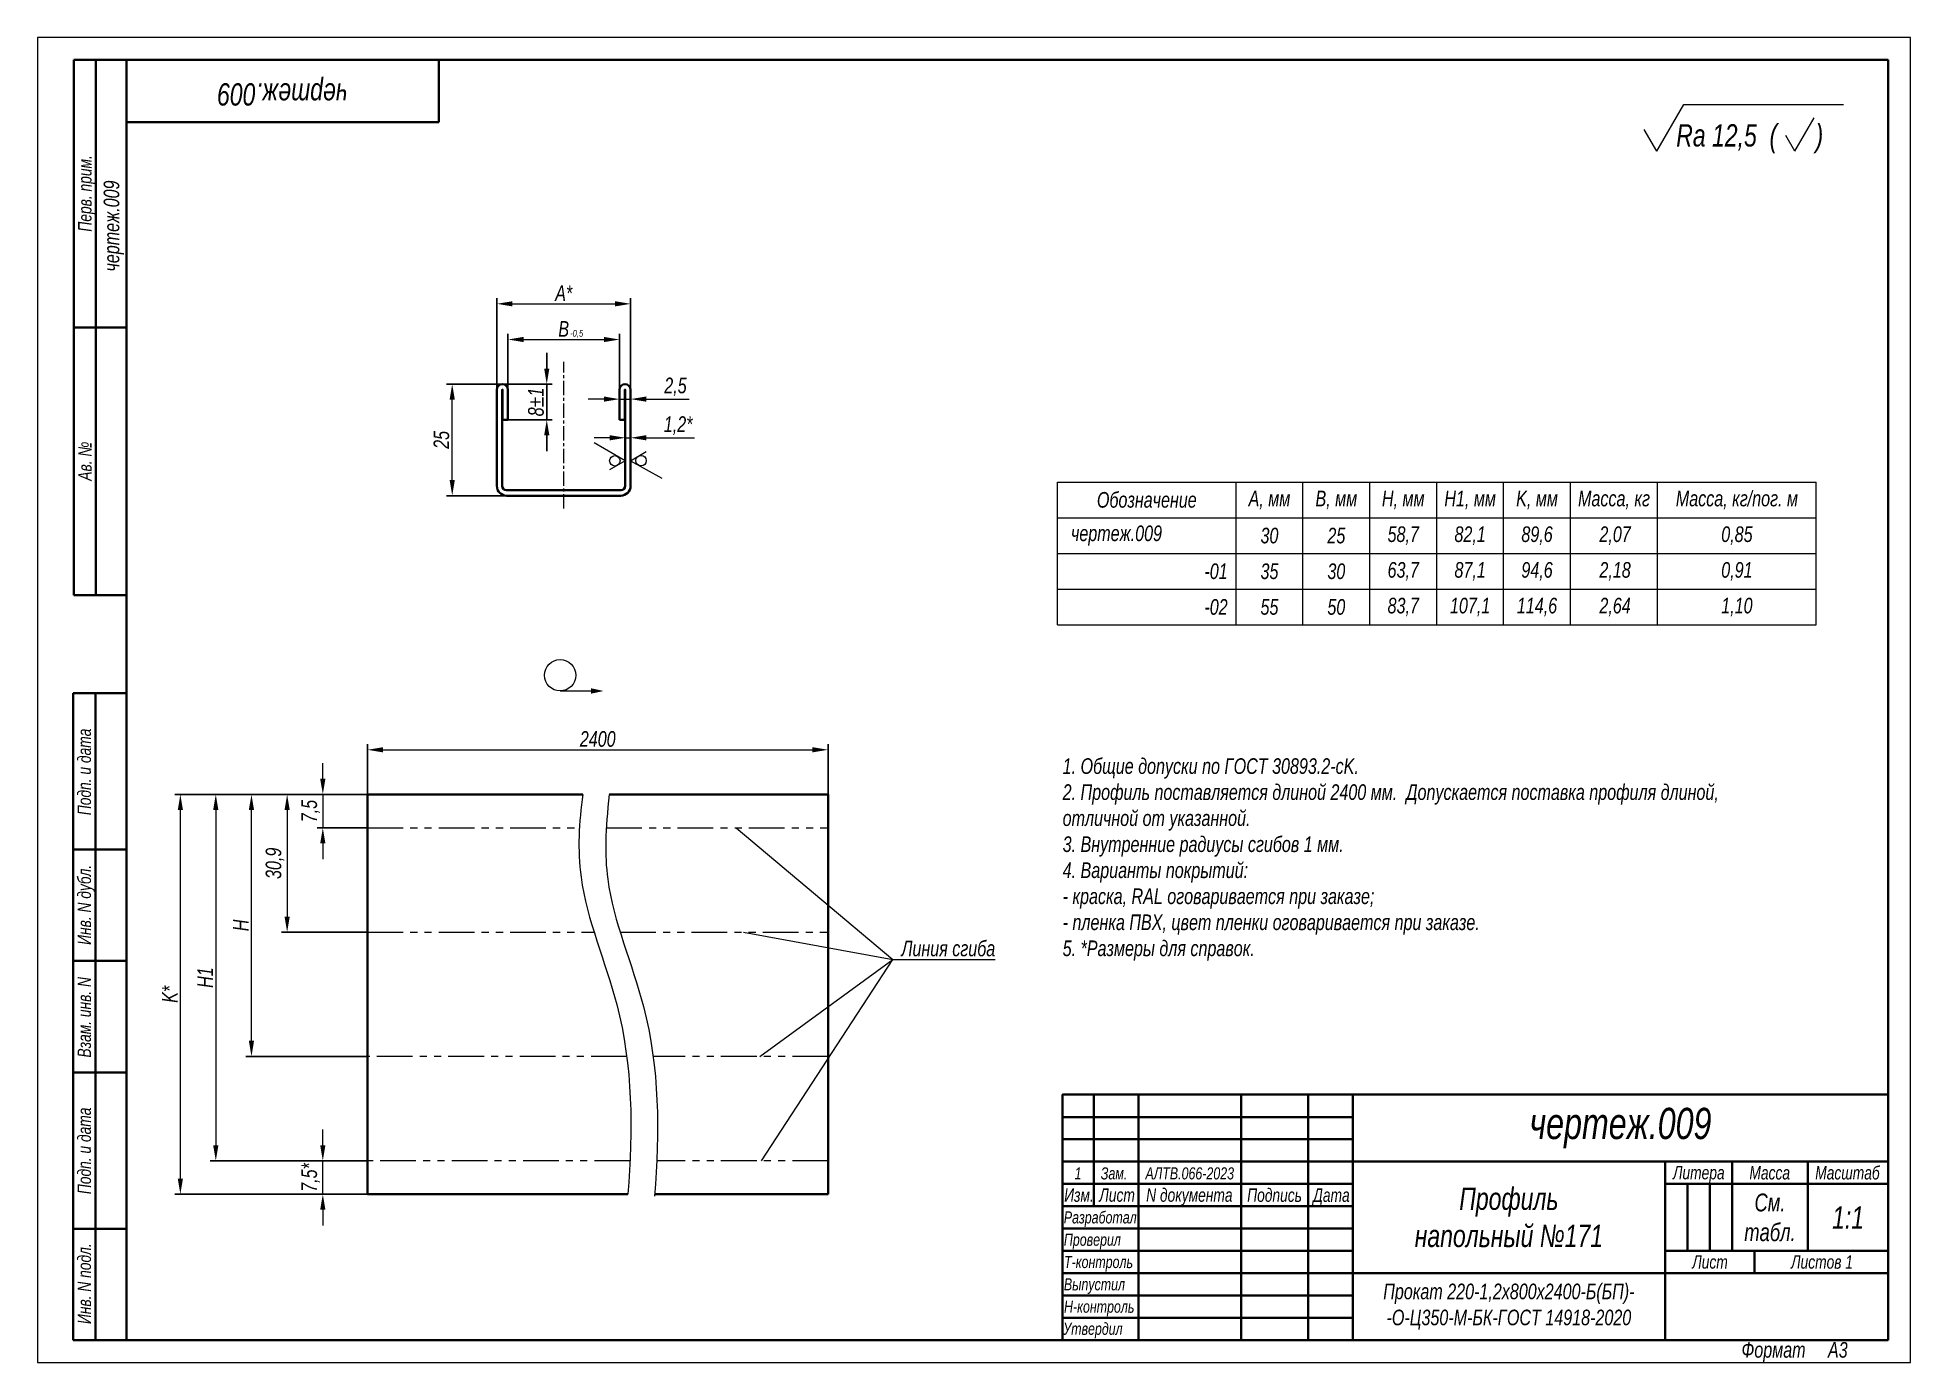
# Model space of a CAD drawing. Header units: millimetres. Extents: x 7413 to 7833, y -4593 to -4296.
import ezdxf

# ---------------------------------------------------------------- set-up
doc = ezdxf.new("R2010")
doc.units = ezdxf.units.MM
doc.linetypes.add('LT_04', pattern=[20.32, 12.7, -2.54, 2.54, -2.54])
doc.linetypes.add('LT_05', pattern=[20, 10, -2, 2, -2, 2, -2])
for name, color, linetype, lineweight in [('Layer_02', 5, 'LT_05', 13), ('Layer_03', 7, 'Continuous', 35), ('Layer_04', 7, 'Continuous', 40), ('Layer_06', 5, 'Continuous', 13), ('Layer_07', 1, 'Continuous', 15), ('Layer_08', 6, 'Continuous', 15), ('Layer_09', 1, 'LT_04', 15)]:
    doc.layers.add(name, color=color, linetype=linetype, lineweight=lineweight)
doc.styles.add('Style_01', font='ARIALNI.TTF', dxfattribs={"width": 0.9, "height": 3.5})
doc.styles.add('Style_02', font='ARIALNI.TTF', dxfattribs={"width": 0.9, "height": 7})
doc.dimstyles.new('DimStyle_03', dxfattribs={"dimtxt": 3.5, "dimasz": 2.5, "dimexe": 1.25, "dimexo": 0, "dimtad": 1, "dimdec": 1, "dimlfac": 2, "dimtxsty": 'Style_01', "dimcen": 2.5, "dimazin": 3, "dimtfac": 1, "dimtdec": 1, "dimtmove": 0, "dimatfit": 3})
doc.dimstyles.new('DimStyle_06', dxfattribs={"dimtxt": 3.5, "dimasz": 3.5, "dimexe": 1.25, "dimexo": 0, "dimtad": 1, "dimdec": 1, "dimtxsty": 'Style_01', "dimcen": 0, "dimazin": 3, "dimtfac": 1, "dimtdec": 1, "dimtmove": 0, "dimatfit": 3})

# ---------------------------------------------------------------- blocks, each defined once
blk = doc.blocks.new('*D196')
at = {"layer": 'Defpoints', "color": 0, "ltscale": 0.04, "transparency": 16777216}
for p in [(7546.33, -4355.62), (7516.33, -4374.87), (7546.33, -4374.87)]:
    blk.add_point(p, dxfattribs=at)
at = {"layer": 'Layer_07', "color": 0, "lineweight": -2, "ltscale": 0.04, "transparency": 16777216}
for p, q in [((7516.33, -4374.87), (7516.33, -4354.37)), ((7546.33, -4374.87), (7546.33, -4354.37))]:
    blk.add_line(p, q, dxfattribs=at)
at = {"layer": 'Layer_07', "color": 0, "ltscale": 0.04, "transparency": 16777216}
blk.add_line((7519.83, -4355.62), (7542.83, -4355.62), dxfattribs=at)
for points in [[(7519.83, -4355.04), (7519.83, -4356.2), (7516.33, -4355.62)], [(7542.83, -4355.04), (7542.83, -4356.2), (7546.33, -4355.62)]]:
    blk.add_solid(points, dxfattribs=at)
at = {"layer": 'Layer_07', "color": 0, "ltscale": 0.04, "transparency": 16777216, "insert": (7531.33, -4353.24), "char_height": 3.5, "attachment_point": 5, "style": 'Style_01'}
blk.add_mtext('А*', dxfattribs=at)
blk = doc.blocks.new('*D199')
at = {"layer": 'Defpoints', "color": 0, "ltscale": 0.04, "transparency": 16777216}
for p in [(7506.33, -4373.62), (7517.53, -4373.62), (7518.53, -4398.62)]:
    blk.add_point(p, dxfattribs=at)
at = {"layer": 'Layer_07', "color": 0, "lineweight": -2, "ltscale": 0.04, "transparency": 16777216}
for p, q in [((7517.53, -4373.62), (7505.08, -4373.62)), ((7518.53, -4398.62), (7505.08, -4398.62))]:
    blk.add_line(p, q, dxfattribs=at)
at = {"layer": 'Layer_07', "color": 0, "ltscale": 0.04, "transparency": 16777216}
blk.add_line((7506.33, -4395.12), (7506.33, -4377.12), dxfattribs=at)
for points in [[(7505.75, -4377.12), (7506.92, -4377.12), (7506.33, -4373.62)], [(7505.75, -4395.12), (7506.92, -4395.12), (7506.33, -4398.62)]]:
    blk.add_solid(points, dxfattribs=at)
at = {"layer": 'Layer_07', "color": 0, "ltscale": 0.04, "transparency": 16777216, "insert": (7503.92, -4386.12), "char_height": 3.5, "attachment_point": 5, "rotation": 90, "style": 'Style_01'}
blk.add_mtext('25', dxfattribs=at)
blk = doc.blocks.new('*D200')
at = {"layer": 'Defpoints', "color": 0, "ltscale": 0.04, "transparency": 16777216}
for p in [(7545.13, -4385.64), (7546.33, -4385.64), (7546.33, -4385.64)]:
    blk.add_point(p, dxfattribs=at)
at = {"layer": 'Layer_07', "color": 0, "lineweight": -2, "ltscale": 0.04, "transparency": 16777216}
for p, q in [((7545.13, -4385.64), (7545.13, -4384.39)), ((7546.33, -4385.64), (7546.33, -4384.39))]:
    blk.add_line(p, q, dxfattribs=at)
at = {"layer": 'Layer_07', "color": 0, "ltscale": 0.04, "transparency": 16777216}
for p, q in [((7541.63, -4385.64), (7538.13, -4385.64)), ((7545.13, -4385.64), (7546.33, -4385.64)), ((7549.83, -4385.64), (7560.64, -4385.64))]:
    blk.add_line(p, q, dxfattribs=at)
for points in [[(7541.63, -4385.06), (7541.63, -4386.23), (7545.13, -4385.64)], [(7549.83, -4385.06), (7549.83, -4386.23), (7546.33, -4385.64)]]:
    blk.add_solid(points, dxfattribs=at)
at = {"layer": 'Layer_07', "color": 0, "ltscale": 0.04, "transparency": 16777216, "insert": (7556.99, -4382.91), "char_height": 3.5, "attachment_point": 5, "style": 'Style_01'}
blk.add_mtext('1,2*', dxfattribs=at)
blk = doc.blocks.new('*D201')
at = {"layer": 'Defpoints', "color": 0, "ltscale": 0.04, "transparency": 16777216}
for p in [(7487.32, -4465.58), (7477.32, -4473.07), (7487.32, -4473.07)]:
    blk.add_point(p, dxfattribs=at)
at = {"layer": 'Layer_07', "color": 0, "ltscale": 0.04, "transparency": 16777216}
for p, q in [((7477.32, -4462.08), (7477.32, -4458.58)), ((7477.32, -4465.58), (7477.32, -4473.07)), ((7477.32, -4476.57), (7477.32, -4480.07))]:
    blk.add_line(p, q, dxfattribs=at)
at = {"layer": 'Layer_07', "color": 0, "lineweight": -2, "ltscale": 0.04, "transparency": 16777216}
for p, q in [((7487.32, -4465.58), (7476.07, -4465.58)), ((7487.32, -4473.07), (7476.07, -4473.07))]:
    blk.add_line(p, q, dxfattribs=at)
at = {"layer": 'Layer_07', "color": 0, "ltscale": 0.04, "transparency": 16777216}
for points in [[(7476.73, -4462.08), (7477.9, -4462.08), (7477.32, -4465.58)], [(7476.73, -4476.57), (7477.9, -4476.57), (7477.32, -4473.07)]]:
    blk.add_solid(points, dxfattribs=at)
at = {"layer": 'Layer_07', "color": 0, "ltscale": 0.04, "transparency": 16777216, "insert": (7474.59, -4469.32), "char_height": 3.5, "attachment_point": 5, "rotation": 90, "style": 'Style_01'}
blk.add_mtext('7,5', dxfattribs=at)
blk = doc.blocks.new('*D202')
at = {"layer": 'Defpoints', "color": 0, "ltscale": 0.04, "transparency": 16777216}
for p in [(7487.32, -4465.58), (7469.32, -4496.47), (7487.32, -4496.47)]:
    blk.add_point(p, dxfattribs=at)
at = {"layer": 'Layer_07', "color": 0, "lineweight": -2, "ltscale": 0.04, "transparency": 16777216}
for p, q in [((7487.32, -4465.58), (7468.07, -4465.58)), ((7487.32, -4496.47), (7468.07, -4496.47))]:
    blk.add_line(p, q, dxfattribs=at)
at = {"layer": 'Layer_07', "color": 0, "ltscale": 0.04, "transparency": 16777216}
blk.add_line((7469.32, -4469.08), (7469.32, -4492.97), dxfattribs=at)
for points in [[(7468.73, -4469.08), (7469.9, -4469.08), (7469.32, -4465.58)], [(7468.73, -4492.97), (7469.9, -4492.97), (7469.32, -4496.47)]]:
    blk.add_solid(points, dxfattribs=at)
at = {"layer": 'Layer_07', "color": 0, "ltscale": 0.04, "transparency": 16777216, "insert": (7466.58, -4481.03), "char_height": 3.5, "attachment_point": 5, "rotation": 90, "style": 'Style_01'}
blk.add_mtext('30,9', dxfattribs=at)
blk = doc.blocks.new('*D203')
at = {"layer": 'Defpoints', "color": 0, "ltscale": 0.04, "transparency": 16777216}
for p in [(7461.32, -4465.58), (7487.32, -4465.58), (7487.32, -4524.3)]:
    blk.add_point(p, dxfattribs=at)
at = {"layer": 'Layer_07', "color": 0, "lineweight": -2, "ltscale": 0.04, "transparency": 16777216}
for p, q in [((7487.32, -4465.58), (7460.07, -4465.58)), ((7487.32, -4524.3), (7460.07, -4524.3))]:
    blk.add_line(p, q, dxfattribs=at)
at = {"layer": 'Layer_07', "color": 0, "ltscale": 0.04, "transparency": 16777216}
blk.add_line((7461.32, -4520.8), (7461.32, -4469.08), dxfattribs=at)
for points in [[(7460.73, -4469.08), (7461.9, -4469.08), (7461.32, -4465.58)], [(7460.73, -4520.8), (7461.9, -4520.8), (7461.32, -4524.3)]]:
    blk.add_solid(points, dxfattribs=at)
at = {"layer": 'Layer_07', "color": 0, "ltscale": 0.04, "transparency": 16777216, "insert": (7458.94, -4494.94), "char_height": 3.5, "attachment_point": 5, "rotation": 90, "style": 'Style_01'}
blk.add_mtext('H', dxfattribs=at)
blk = doc.blocks.new('*D204')
at = {"layer": 'Defpoints', "color": 0, "ltscale": 0.04, "transparency": 16777216}
for p in [(7445.37, -4465.58), (7487.32, -4465.58), (7487.32, -4555.19)]:
    blk.add_point(p, dxfattribs=at)
at = {"layer": 'Layer_07', "color": 0, "lineweight": -2, "ltscale": 0.04, "transparency": 16777216}
for p, q in [((7487.32, -4465.58), (7444.12, -4465.58)), ((7487.32, -4555.19), (7444.12, -4555.19))]:
    blk.add_line(p, q, dxfattribs=at)
at = {"layer": 'Layer_07', "color": 0, "ltscale": 0.04, "transparency": 16777216}
blk.add_line((7445.37, -4551.69), (7445.37, -4469.08), dxfattribs=at)
for points in [[(7444.79, -4469.08), (7445.95, -4469.08), (7445.37, -4465.58)], [(7444.79, -4551.69), (7445.95, -4551.69), (7445.37, -4555.19)]]:
    blk.add_solid(points, dxfattribs=at)
at = {"layer": 'Layer_07', "color": 0, "ltscale": 0.04, "transparency": 16777216, "insert": (7442.99, -4510.39), "char_height": 3.5, "attachment_point": 5, "rotation": 90, "style": 'Style_01'}
blk.add_mtext('K*', dxfattribs=at)
blk = doc.blocks.new('*D205')
at = {"layer": 'Defpoints', "color": 0, "ltscale": 0.04, "transparency": 16777216}
for p in [(7477.32, -4547.71), (7487.32, -4547.71), (7487.32, -4555.19)]:
    blk.add_point(p, dxfattribs=at)
at = {"layer": 'Layer_07', "color": 0, "ltscale": 0.04, "transparency": 16777216}
for p, q in [((7477.32, -4544.21), (7477.32, -4540.71)), ((7477.32, -4555.19), (7477.32, -4547.71)), ((7477.32, -4558.69), (7477.32, -4562.19))]:
    blk.add_line(p, q, dxfattribs=at)
at = {"layer": 'Layer_07', "color": 0, "lineweight": -2, "ltscale": 0.04, "transparency": 16777216}
for p, q in [((7487.32, -4547.71), (7476.07, -4547.71)), ((7487.32, -4555.19), (7476.07, -4555.19))]:
    blk.add_line(p, q, dxfattribs=at)
at = {"layer": 'Layer_07', "color": 0, "ltscale": 0.04, "transparency": 16777216}
for points in [[(7476.73, -4544.21), (7477.9, -4544.21), (7477.32, -4547.71)], [(7476.73, -4558.69), (7477.9, -4558.69), (7477.32, -4555.19)]]:
    blk.add_solid(points, dxfattribs=at)
at = {"layer": 'Layer_07', "color": 0, "ltscale": 0.04, "transparency": 16777216, "insert": (7474.59, -4551.45), "char_height": 3.5, "attachment_point": 5, "rotation": 90, "style": 'Style_01'}
blk.add_mtext('7,5*', dxfattribs=at)
blk = doc.blocks.new('*D206')
at = {"layer": 'Defpoints', "color": 0, "ltscale": 0.04, "transparency": 16777216}
for p in [(7590.6, -4455.58), (7487.32, -4465.58), (7590.6, -4465.58)]:
    blk.add_point(p, dxfattribs=at)
at = {"layer": 'Layer_07', "color": 0, "lineweight": -2, "ltscale": 0.04, "transparency": 16777216}
for p, q in [((7487.32, -4465.58), (7487.32, -4454.33)), ((7590.6, -4465.58), (7590.6, -4454.33))]:
    blk.add_line(p, q, dxfattribs=at)
at = {"layer": 'Layer_07', "color": 0, "ltscale": 0.04, "transparency": 16777216}
blk.add_line((7490.82, -4455.58), (7587.1, -4455.58), dxfattribs=at)
for points in [[(7490.82, -4455), (7490.82, -4456.16), (7487.32, -4455.58)], [(7587.1, -4455), (7587.1, -4456.16), (7590.6, -4455.58)]]:
    blk.add_solid(points, dxfattribs=at)
at = {"layer": 'Layer_07', "color": 0, "ltscale": 0.04, "transparency": 16777216, "insert": (7538.96, -4453.17), "char_height": 3.5, "attachment_point": 5, "style": 'Style_01'}
blk.add_mtext('2400', dxfattribs=at)
blk = doc.blocks.new('*D197')
at = {"layer": 'Defpoints', "color": 0, "ltscale": 0.04, "transparency": 16777216}
for p in [(7487.32, -4465.58), (7453.32, -4547.71), (7487.32, -4547.71)]:
    blk.add_point(p, dxfattribs=at)
at = {"layer": 'Layer_07', "color": 0, "lineweight": -2, "ltscale": 0.04, "transparency": 16777216}
for p, q in [((7487.32, -4465.58), (7452.07, -4465.58)), ((7487.32, -4547.71), (7452.07, -4547.71))]:
    blk.add_line(p, q, dxfattribs=at)
at = {"layer": 'Layer_07', "color": 0, "ltscale": 0.04, "transparency": 16777216}
blk.add_line((7453.32, -4469.08), (7453.32, -4544.21), dxfattribs=at)
for points in [[(7452.73, -4469.08), (7453.9, -4469.08), (7453.32, -4465.58)], [(7452.73, -4544.21), (7453.9, -4544.21), (7453.32, -4547.71)]]:
    blk.add_solid(points, dxfattribs=at)
at = {"layer": 'Layer_07', "color": 0, "ltscale": 0.04, "transparency": 16777216, "insert": (7450.93, -4506.64), "char_height": 3.5, "attachment_point": 5, "rotation": 90, "style": 'Style_01'}
blk.add_mtext('H1', dxfattribs=at)
blk = doc.blocks.new('*D207')
at = {"layer": 'Defpoints', "color": 0, "ltscale": 0.04, "transparency": 16777216}
for p in [(7546.33, -4376.98), (7543.83, -4381.62), (7546.33, -4381.62)]:
    blk.add_point(p, dxfattribs=at)
at = {"layer": 'Layer_07', "color": 0, "lineweight": -2, "ltscale": 0.04, "transparency": 16777216}
for p, q in [((7543.83, -4381.62), (7543.83, -4375.73)), ((7546.33, -4381.62), (7546.33, -4375.73))]:
    blk.add_line(p, q, dxfattribs=at)
at = {"layer": 'Layer_07', "color": 0, "ltscale": 0.04, "transparency": 16777216}
for p, q in [((7540.33, -4376.98), (7536.83, -4376.98)), ((7543.83, -4376.98), (7546.33, -4376.98)), ((7549.83, -4376.98), (7559.45, -4376.98))]:
    blk.add_line(p, q, dxfattribs=at)
for points in [[(7540.33, -4376.39), (7540.33, -4377.56), (7543.83, -4376.98)], [(7549.83, -4376.39), (7549.83, -4377.56), (7546.33, -4376.98)]]:
    blk.add_solid(points, dxfattribs=at)
at = {"layer": 'Layer_07', "color": 0, "ltscale": 0.04, "transparency": 16777216, "insert": (7556.39, -4374.24), "char_height": 3.5, "attachment_point": 5, "style": 'Style_01'}
blk.add_mtext('2,5', dxfattribs=at)
blk = doc.blocks.new('*D198')
at = {"layer": 'Defpoints', "color": 0, "transparency": 16777216}
for p in [(7516.28, -4373.62), (7527.53, -4373.62), (7517.53, -4381.62)]:
    blk.add_point(p, dxfattribs=at)
at = {"layer": 'Layer_07', "color": 0, "lineweight": -2, "transparency": 16777216}
for p, q in [((7527.53, -4370.12), (7527.53, -4366.62)), ((7516.28, -4373.62), (7528.78, -4373.62)), ((7527.53, -4381.62), (7527.53, -4373.62)), ((7517.53, -4381.62), (7528.78, -4381.62)), ((7527.53, -4385.12), (7527.53, -4388.62))]:
    blk.add_line(p, q, dxfattribs=at)
at = {"layer": 'Layer_07', "color": 0, "transparency": 16777216}
for points in [[(7526.95, -4370.12), (7528.12, -4370.12), (7527.53, -4373.62)], [(7526.95, -4385.12), (7528.12, -4385.12), (7527.53, -4381.62)]]:
    blk.add_solid(points, dxfattribs=at)
at = {"layer": 'Layer_07', "color": 0, "transparency": 16777216, "insert": (7525.12, -4377.62), "char_height": 3.5, "attachment_point": 5, "rotation": 90, "style": 'Style_01'}
blk.add_mtext('8%%P1', dxfattribs=at)
blk = doc.blocks.new('*D208')
at = {"layer": 'Defpoints', "color": 0, "ltscale": 0.04, "transparency": 16777216}
for p in [(7543.83, -4363.62), (7518.83, -4381.62), (7543.83, -4381.62)]:
    blk.add_point(p, dxfattribs=at)
at = {"layer": 'Layer_07', "color": 0, "lineweight": -2, "ltscale": 0.04, "transparency": 16777216}
for p, q in [((7518.83, -4381.62), (7518.83, -4362.37)), ((7543.83, -4381.62), (7543.83, -4362.37))]:
    blk.add_line(p, q, dxfattribs=at)
at = {"layer": 'Layer_07', "color": 0, "ltscale": 0.04, "transparency": 16777216}
blk.add_line((7522.33, -4363.62), (7540.33, -4363.62), dxfattribs=at)
for points in [[(7522.33, -4363.03), (7522.33, -4364.2), (7518.83, -4363.62)], [(7540.33, -4363.03), (7540.33, -4364.2), (7543.83, -4363.62)]]:
    blk.add_solid(points, dxfattribs=at)
at = {"layer": 'Layer_07', "color": 0, "ltscale": 0.04, "transparency": 16777216, "insert": (7531.33, -4361.24), "char_height": 3.5, "attachment_point": 5, "style": 'Style_01'}
blk.add_mtext('В', dxfattribs=at)

msp = doc.modelspace()

# ---------------------------------------------------------------- linework, layer by layer
at = {"layer": 'Layer_02', "ltscale": 0.8}
for p, q in [((7487.32, -4473.07), (7534.86, -4473.07)), ((7540.87, -4473.07), (7590.6, -4473.07)), ((7487.32, -4496.47), (7538.15, -4496.47)), ((7544, -4496.47), (7590.6, -4496.47)), ((7545.46, -4524.3), (7487.32, -4524.3)), ((7590.6, -4524.3), (7551.38, -4524.3)), ((7546.21, -4547.71), (7487.32, -4547.71)), ((7590.6, -4547.71), (7552.21, -4547.71))]:
    msp.add_line(p, q, dxfattribs=at)
at = {"layer": 'Layer_03'}
for p, q in [((7516.33, -4396.42), (7516.33, -4374.87)), ((7517.53, -4396.42), (7517.53, -4374.87)), ((7517.63, -4381.62), (7517.63, -4374.87)), ((7518.83, -4381.62), (7518.83, -4374.87)), ((7543.83, -4374.87), (7543.83, -4381.62)), ((7545.03, -4374.87), (7545.03, -4381.62)), ((7545.13, -4374.87), (7545.13, -4396.42)), ((7546.33, -4374.87), (7546.33, -4396.42)), ((7517.63, -4381.62), (7518.83, -4381.62)), ((7545.03, -4381.62), (7543.83, -4381.62)), ((7518.53, -4397.42), (7544.13, -4397.42)), ((7518.53, -4398.62), (7544.13, -4398.62)), ((7535.64, -4465.58), (7487.32, -4465.58)), ((7487.32, -4465.58), (7487.32, -4555.19)), ((7590.6, -4465.58), (7541.55, -4465.58)), ((7590.6, -4465.58), (7590.6, -4555.19)), ((7487.32, -4555.19), (7545.72, -4555.19)), ((7551.74, -4555.19), (7590.6, -4555.19))]:
    msp.add_line(p, q, dxfattribs=at)
for centre, radius, start, end in [((7517.58, -4374.87), 1.25, 0, 180), ((7517.58, -4374.87), 0.05, 0, 180), ((7545.08, -4374.87), 1.25, 0, 180), ((7545.08, -4374.87), 0.05, 0, 180), ((7518.53, -4396.42), 2.2, 180, 270), ((7518.53, -4396.42), 1, 180, 270), ((7544.13, -4396.42), 1, 270, 0), ((7544.13, -4396.42), 2.2, 270, 0)]:
    msp.add_arc(centre, radius, start, end, dxfattribs=at)
at = {"layer": 'Layer_04', "linetype": 'Continuous'}
for p, q in [((7828.33, -4300.92), (7421.45, -4300.92)), ((7421.45, -4420.92), (7421.45, -4300.92)), ((7426.45, -4420.92), (7426.45, -4300.92)), ((7433.33, -4300.92), (7433.33, -4587.92)), ((7503.33, -4300.92), (7503.33, -4314.92)), ((7828.33, -4587.92), (7828.33, -4300.92)), ((7433.33, -4314.92), (7503.33, -4314.92)), ((7421.45, -4360.92), (7433.33, -4360.92)), ((7421.45, -4420.92), (7433.33, -4420.92)), ((7421.33, -4587.92), (7421.33, -4442.92)), ((7421.33, -4442.92), (7433.33, -4442.92)), ((7426.33, -4587.92), (7426.33, -4442.92)), ((7421.33, -4477.92), (7433.33, -4477.92)), ((7421.33, -4502.92), (7433.33, -4502.92)), ((7421.33, -4527.92), (7433.33, -4527.92)), ((7643.21, -4537.89), (7708.25, -4537.89)), ((7643.21, -4542.89), (7708.25, -4542.89)), ((7643.21, -4547.89), (7708.25, -4547.89)), ((7783.3, -4552.9), (7783.3, -4567.91)), ((7788.3, -4552.9), (7788.3, -4567.91)), ((7421.33, -4562.92), (7433.33, -4562.92)), ((7643.21, -4562.9), (7708.25, -4562.9)), ((7643.21, -4567.91), (7708.25, -4567.91)), ((7643.21, -4572.91), (7708.25, -4572.91)), ((7643.21, -4577.91), (7708.25, -4577.91)), ((7643.21, -4582.92), (7708.25, -4582.92)), ((7421.33, -4587.92), (7433.33, -4587.92)), ((7433.33, -4587.92), (7828.33, -4587.92))]:
    msp.add_line(p, q, dxfattribs=at)
for points in [[(7828.33, -4532.88), (7643.21, -4532.88), (7643.21, -4587.92)], [(7650.21, -4532.88), (7650.21, -4557.9)], [(7660.22, -4532.88), (7660.22, -4587.92)], [(7683.23, -4532.88), (7683.23, -4587.92)], [(7698.24, -4532.88), (7698.24, -4587.92)], [(7708.25, -4532.88), (7708.25, -4587.92)], [(7828.33, -4547.89), (7708.25, -4547.89)], [(7778.3, -4547.89), (7778.3, -4587.92)], [(7793.31, -4547.89), (7793.31, -4567.91)], [(7810.32, -4547.89), (7810.32, -4567.91)], [(7810.32, -4547.89), (7810.32, -4567.91)], [(7643.21, -4552.9), (7708.25, -4552.9)], [(7778.3, -4552.9), (7828.33, -4552.9)], [(7643.21, -4557.9), (7708.25, -4557.9)], [(7778.3, -4567.91), (7828.33, -4567.91)], [(7798.31, -4567.91), (7798.31, -4572.91)], [(7708.25, -4572.91), (7828.33, -4572.91)]]:
    msp.add_lwpolyline(points, dxfattribs=at)
at = {"layer": 'Layer_08'}
for p, q in [((7413.33, -4295.92), (7413.33, -4592.92)), ((7833.33, -4295.92), (7413.33, -4295.92)), ((7833.33, -4592.92), (7833.33, -4295.92)), ((7545.13, -4390.8), (7538.13, -4386.8)), ((7546.33, -4390.8), (7549.82, -4388.73)), ((7545.13, -4390.8), (7541.63, -4392.84)), ((7546.33, -4390.8), (7553.37, -4394.73)), ((7642.08, -4427.58), (7642.08, -4395.58)), ((7642.08, -4395.58), (7812.2, -4395.58)), ((7682.08, -4427.58), (7682.08, -4395.58)), ((7697.08, -4427.58), (7697.08, -4395.58)), ((7712.08, -4427.58), (7712.08, -4395.58)), ((7727.08, -4427.58), (7727.08, -4395.58)), ((7742.08, -4427.58), (7742.08, -4395.58)), ((7757.08, -4427.58), (7757.08, -4395.58)), ((7776.59, -4427.58), (7776.59, -4395.58)), ((7812.2, -4427.58), (7812.2, -4395.58)), ((7642.08, -4403.58), (7812.2, -4403.58)), ((7642.08, -4411.58), (7812.2, -4411.58)), ((7642.08, -4419.58), (7812.2, -4419.58)), ((7642.08, -4427.58), (7812.2, -4427.58)), ((7530.53, -4442.39), (7537.43, -4442.4)), ((7413.33, -4592.92), (7833.33, -4592.92))]:
    msp.add_line(p, q, dxfattribs=at)
at = {"layer": 'Layer_08', "lineweight": 13, "ltscale": 0.303109}
msp.add_line((7776.45, -4321.42), (7782.51, -4310.92), dxfattribs=at)
at = {"layer": 'Layer_08', "lineweight": 13}
msp.add_line((7782.51, -4310.92), (7818.33, -4310.92), dxfattribs=at)
at = {"layer": 'Layer_08', "lineweight": 13, "ltscale": 0.141451}
msp.add_line((7776.45, -4321.42), (7773.62, -4316.52), dxfattribs=at)
at = {"layer": 'Layer_08', "lineweight": 13, "ltscale": 0.216506}
msp.add_line((7807.36, -4321.42), (7811.69, -4313.92), dxfattribs=at)
at = {"layer": 'Layer_08', "lineweight": 13, "ltscale": 0.101036}
msp.add_line((7807.36, -4321.42), (7805.34, -4317.92), dxfattribs=at)
at = {"layer": 'Layer_08'}
for points in [[(7570.01, -4473.07), (7605.13, -4502.56)], [(7571.66, -4496.47), (7605.13, -4502.56)], [(7575.31, -4524.3), (7605.13, -4502.56)], [(7575.69, -4547.71), (7605.13, -4502.56)], [(7605.13, -4502.56), (7628.09, -4502.56)]]:
    msp.add_lwpolyline(points, dxfattribs=at)
for centre, radius in [((7542.8, -4390.81), 1.17), ((7548.67, -4390.77), 1.17), ((7530.53, -4438.88), 3.51)]:
    msp.add_circle(centre, radius, dxfattribs=at)
for points, knots in [([(7535.64, -4465.58), (7534.74, -4471.83), (7533.86, -4487.8), (7546.78, -4516.62), (7546.89, -4540.76), (7545.72, -4555.19)], [17.157631, 17.157631, 17.157631, 17.157631, 35.947909, 65.566944, 108.429048, 108.429048, 108.429048, 108.429048]), ([(7541.55, -4465.58), (7540.66, -4473.56), (7540.12, -4488.86), (7552.77, -4517.05), (7552.87, -4541.2), (7551.71, -4555.63)], [19.112263, 19.112263, 19.112263, 19.112263, 35.947909, 65.566944, 108.429048, 108.429048, 108.429048, 108.429048])]:
    msp.add_open_spline(points, degree=3, knots=knots, dxfattribs=at)
msp.add_solid([(7537.43, -4443.01), (7540.26, -4442.4), (7537.43, -4441.78)], dxfattribs=at)
at = {"layer": 'Layer_09', "ltscale": 0.25}
msp.add_line((7531.33, -4401.46), (7531.33, -4368.6), dxfattribs=at)

# ---------------------------------------------------------------- texts
at = {"layer": 'Layer_06', "linetype": 'Continuous', "style": 'Style_01', "width": 0.9}
for s, height, p in [('Rа 12,5  (      )', 5, (7780.8, -4320.36)), ('1', 2.7, (7645.89, -4551.87)), ('Зам.', 2.7, (7651.77, -4551.87)), ('АЛТВ.066-2023', 2.7, (7661.78, -4551.87)), ('Изм.', 3, (7643.56, -4556.89)), ('Лист', 3, (7651.44, -4556.88)), ('N документа', 3, (7661.94, -4556.88)), ('Подпись', 3, (7684.59, -4556.9)), ('Дата', 3, (7699.38, -4556.91)), ('Разработал', 2.7, (7643.47, -4561.74)), ('Проверил', 2.7, (7643.49, -4566.74)), ('Т-контроль', 2.7, (7643.52, -4571.74)), ('Выпустил', 2.7, (7643.49, -4576.74)), ('Н-контроль', 2.7, (7643.52, -4581.75)), ('Утвердил', 2.7, (7643.35, -4586.7))]:
    msp.add_text(s, height=height, dxfattribs=at).set_placement(p)
at = {"layer": 'Layer_06', "linetype": 'Continuous', "lineweight": 25, "style": 'Style_01', "width": 0.9}
for s, p in [('Перв. прим.', (7425.45, -4339.44)), ('Ав. №', (7425.46, -4395.26)), ('Подп. и дата', (7425.33, -4470.24)), ('Инв. N дубл.', (7425.33, -4499.3)), ('Взам. инв. N', (7425.33, -4524.56)), ('Подп. и дата', (7425.33, -4555.18)), ('Инв. N подл.', (7425.33, -4584.29))]:
    msp.add_text(s, height=3, rotation=90, dxfattribs=at).set_placement(p)
at = {"layer": 'Layer_06', "linetype": 'Continuous', "style": 'Style_01', "width": 0.9}
msp.add_text('чертеж.009', height=3.5, rotation=90, dxfattribs=at).set_placement((7431.68, -4348.37))
at = {"layer": 'Layer_06', "linetype": 'Continuous', "lineweight": 25, "style": 'Style_01', "width": 0.9}
for s, p in [('Литера', (7780.07, -4551.86)), ('Масса', (7797.2, -4551.89)), ('Масштаб', (7811.96, -4551.89)), ('Лист ', (7784.39, -4571.88)), ('Листов 1', (7806.55, -4571.88))]:
    msp.add_text(s, height=3, dxfattribs=at).set_placement(p)
at = {"layer": 'Layer_06', "linetype": 'Continuous', "insert": (7468.33, -4307.92), "char_height": 5, "width": 70, "attachment_point": 5, "rotation": 180, "style": 'Style_01'}
msp.add_mtext('чертеж.009', dxfattribs=at)
at = {"layer": 'Layer_06', "char_height": 3.5, "style": 'Style_01'}
for s, insert, width, attachment_point in [('Масса, кг/пог. м', (7794.4, -4399.58), 35.6082, 5), ('Обозначение', (7662.08, -4399.58), 40, 5), ('А, мм', (7689.58, -4399.58), 15, 5), ('В, мм', (7704.58, -4399.58), 15, 5), ('H, мм', (7719.58, -4399.58), 15, 5), ('H1, мм', (7734.58, -4399.58), 15, 5), ('K, мм', (7749.58, -4399.58), 15, 5), ('Масса, кг', (7766.84, -4399.58), 19.5151, 5), ('   чертеж.009', (7642.08, -4407.58), 40, 4), ('30', (7689.58, -4407.58), 15, 5), ('25', (7704.58, -4407.58), 15, 5), ('\\pxsm0.6;58,7', (7719.58, -4407.58), 15, 5), ('\\pxsm0.6;82,1', (7734.58, -4407.58), 15, 5), ('\\pxsm0.6;89,6', (7749.58, -4407.58), 15, 5), ('\\pxsm0.6;2,07', (7767.08, -4407.58), 20, 5), ('\\pxsm0.6;0,85', (7794.4, -4407.58), 35.6082, 5), ('-01', (7677.6, -4415.58), 40, 5), ('35', (7689.58, -4415.58), 15, 5), ('30', (7704.58, -4415.58), 15, 5), ('\\pxsm0.6;63,7', (7719.58, -4415.58), 15, 5), ('\\pxsm0.6;87,1', (7734.58, -4415.58), 15, 5), ('\\pxsm0.6;94,6', (7749.58, -4415.58), 15, 5), ('\\pxsm0.6;2,18', (7767.08, -4415.58), 20, 5), ('\\pxsm0.6;0,91', (7794.4, -4415.58), 35.6082, 5), ('-02', (7677.6, -4423.58), 40, 5), ('55', (7689.58, -4423.58), 15, 5), ('50', (7704.58, -4423.58), 15, 5), ('\\pxsm0.6;83,7', (7719.58, -4423.58), 15, 5), ('\\pxsm0.6;107,1', (7734.58, -4423.58), 15, 5), ('\\pxsm0.6;114,6', (7749.58, -4423.58), 15, 5), ('\\pxsm0.6;2,64', (7767.08, -4423.58), 20, 5), ('\\pxsm0.6;1,10', (7794.4, -4423.58), 35.6082, 5)]:
    msp.add_mtext(s, dxfattribs=dict(at, insert=insert, width=width, attachment_point=attachment_point))
at = {"layer": 'Layer_06', "insert": (7643.21, -4502.88), "char_height": 3.5, "attachment_point": 7, "style": 'Style_01'}
msp.add_mtext_dynamic_manual_height_columns('1. Общие допуски по ГОСТ 30893.2-сK.\\P\\pxb0.25,ql;2. Профиль поставляется длиной 2400 мм.  Допускается поставка профиля длиной, отличной от указанной.\\P3. Внутренние радиусы сгибов 1 мм.\\P\\pq*;4. Варианты покрытий:\\P- краска, RAL оговаривается при заказе;\\P- пленка ПВХ, цвет пленки оговаривается при заказе.\\P5. *Размеры для справок.', width=149.6144, gutter_width=70, heights=[66.33], dxfattribs=at)
at = {"layer": 'Layer_06', "insert": (7628.09, -4498.36), "char_height": 3.5, "attachment_point": 3, "style": 'Style_02'}
msp.add_mtext('Линия сгиба', dxfattribs=at)
at = {"layer": 'Layer_06', "linetype": 'Continuous', "attachment_point": 5, "style": 'Style_01'}
for s, insert, char_height, width in [('чертеж.009', (7768.29, -4540.39), 7, 120.08), ('Профиль \\Pнапольный №171', (7743.27, -4560.4), 5, 70.0467), ('См. табл.', (7801.81, -4560.4), 4, 17.0113), ('1:1', (7819.33, -4560.4), 5, 18.012), ('Прокат 220-1,2х800х2400-Б(БП)-\\P-О-Ц350-М-БК-ГОСТ 14918-2020', (7743.27, -4580.41), 3.5, 70.0467)]:
    msp.add_mtext(s, dxfattribs=dict(at, insert=insert, char_height=char_height, width=width))
at = {"layer": 'Layer_06', "linetype": 'Continuous', "lineweight": 25, "insert": (7795.43, -4588.33), "char_height": 3.5, "width": 32.9515, "attachment_point": 1, "style": 'Style_01'}
msp.add_mtext('Формат     А3', dxfattribs=at)
at = {"layer": 'Layer_07', "insert": (7534.24, -4362.37), "char_height": 1.5, "attachment_point": 5, "style": 'Style_01'}
msp.add_mtext('-0,5', dxfattribs=at)

# ---------------------------------------------------------------- dimensions: what is measured, and where the dimension line sits
at = {"layer": 'Layer_07', "ltscale": 0.04}
for base, p1, p2, text, picture, middle in [((7546.33, -4355.62), (7516.33, -4374.87), (7546.33, -4374.87), 'А*', '*D196', (7531.33, -4353.24)), ((7543.83, -4363.62), (7518.83, -4381.62), (7543.83, -4381.62), 'В', '*D208', (7531.33, -4361.24)), ((7546.33, -4385.64), (7545.13, -4385.64), (7546.33, -4385.64), '<>*', '*D200', (7556.99, -4382.91)), ((7590.6, -4455.58), (7487.32, -4465.58), (7590.6, -4465.58), '2400', '*D206', (7538.96, -4453.17))]:
    dim = msp.add_linear_dim(base=base, p1=p1, p2=p2, text=text, dimstyle='DimStyle_03', override={"dimasz": 3.5, "dimdec": 1, "dimlfac": 1, "dimlwd": -1}, dxfattribs=at)
    dim.commit()
    dim.dimension.update_dxf_attribs({"geometry": picture, "text_midpoint": middle})
at = {"layer": 'Layer_07'}
dim = msp.add_linear_dim(base=(7527.53, -4373.62), p1=(7517.53, -4381.62), p2=(7516.28, -4373.62), angle=90, text='<>%%P1', dimstyle='DimStyle_06', dxfattribs=at)
dim.commit()
dim.dimension.update_dxf_attribs({"geometry": '*D198', "text_midpoint": (7525.12, -4377.62)})
at = {"layer": 'Layer_07', "ltscale": 0.04}
dim = msp.add_linear_dim(base=(7546.33, -4376.98), p1=(7543.83, -4381.62), p2=(7546.33, -4381.62), dimstyle='DimStyle_03', override={"dimasz": 3.5, "dimdec": 1, "dimlfac": 1, "dimlwd": -1}, dxfattribs=at)
dim.commit()
dim.dimension.update_dxf_attribs({"geometry": '*D207', "text_midpoint": (7556.39, -4374.24)})
for base, p1, p2, picture, middle in [((7506.33, -4373.62), (7518.53, -4398.62), (7517.53, -4373.62), '*D199', (7503.92, -4386.12)), ((7477.32, -4473.07), (7487.32, -4465.58), (7487.32, -4473.07), '*D201', (7474.59, -4469.32))]:
    dim = msp.add_linear_dim(base=base, p1=p1, p2=p2, angle=90, dimstyle='DimStyle_03', override={"dimasz": 3.5, "dimdec": 1, "dimlfac": 1, "dimlwd": -1}, dxfattribs=at)
    dim.commit()
    dim.dimension.update_dxf_attribs({"geometry": picture, "text_midpoint": middle})
for base, p1, p2, text, picture, middle in [((7445.37, -4465.58), (7487.32, -4555.19), (7487.32, -4465.58), 'K*', '*D204', (7442.99, -4510.39)), ((7453.32, -4547.71), (7487.32, -4465.58), (7487.32, -4547.71), 'H1', '*D197', (7450.93, -4506.64)), ((7461.32, -4465.58), (7487.32, -4524.3), (7487.32, -4465.58), 'H', '*D203', (7458.94, -4494.94)), ((7469.32, -4496.47), (7487.32, -4465.58), (7487.32, -4496.47), '30,9', '*D202', (7466.58, -4481.03)), ((7477.32, -4547.71), (7487.32, -4555.19), (7487.32, -4547.71), '<>*', '*D205', (7474.59, -4551.45))]:
    dim = msp.add_linear_dim(base=base, p1=p1, p2=p2, angle=90, text=text, dimstyle='DimStyle_03', override={"dimasz": 3.5, "dimdec": 1, "dimlfac": 1, "dimlwd": -1}, dxfattribs=at)
    dim.commit()
    dim.dimension.update_dxf_attribs({"geometry": picture, "text_midpoint": middle})

doc.saveas('drawing.dxf')
